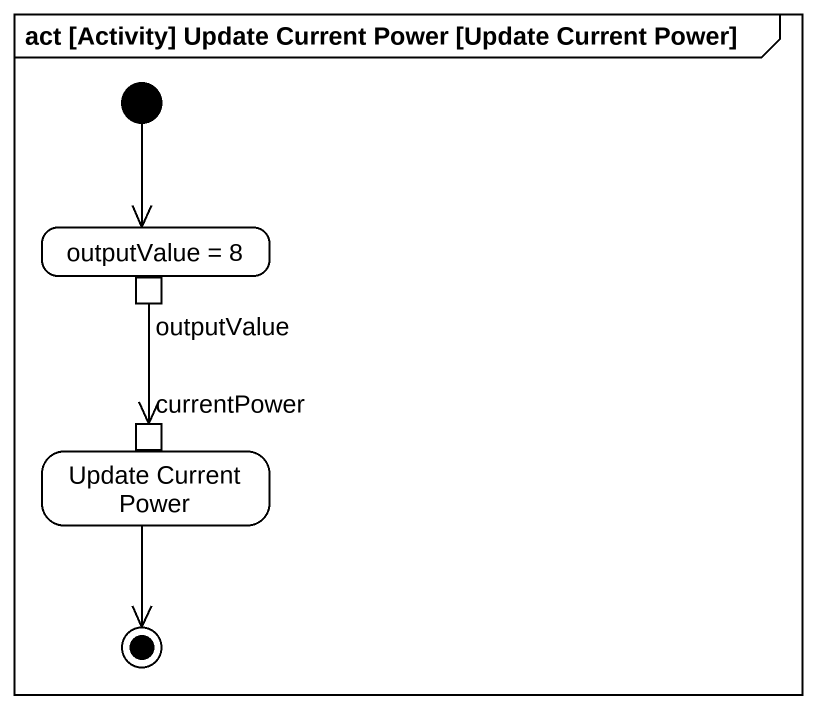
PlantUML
@startuml
mainframe act [Activity] Update Current Power [Update Current Power]
hide empty description
state "outputValue = 8" as outputValue_8 {
  state outputValue <<outputPin>>
}
state "Update Current Power" as Update_Current_Power {
  state currentPower <<inputPin>>
}
[*] --> outputValue_8
outputValue --> currentPower
Update_Current_Power --> [*]
@enduml
